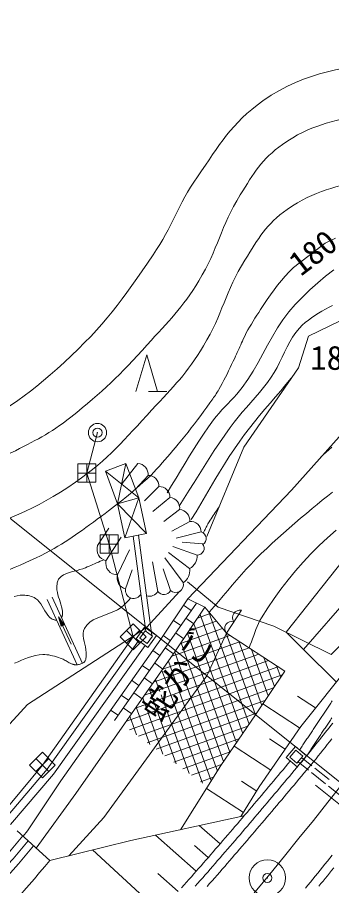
# Model space of a CAD drawing. Units: millimetres, scale not verified. Extents: x 40000 to 680000, y 20000 to 380000.
# Drawn here: x 344775 to 361998, y 291505 to 339080 of the extents above; entities that cross this region are included whole.
import ezdxf
from ezdxf.enums import TextEntityAlignment as Align

# ---------------------------------------------------------------- set-up
doc = ezdxf.new("R2010")
doc.units = ezdxf.units.MM
doc.header["$LTSCALE"] = 1000
doc.header["$PDMODE"] = 32
doc.header["$PDSIZE"] = 500
doc.linetypes.add('CHAIN', pattern=[18.5, 12, -1.5, 3.5, -1.5])
for name, color, linetype, lineweight in [('M-BGD', 7, 'Continuous', 13), ('M-BMK', 2, 'CHAIN', 13), ('M-BMK-ROW', 30, 'Continuous', 13), ('M-STR-STRC', 7, 'Continuous', 13)]:
    doc.layers.add(name, color=color, linetype=linetype, lineweight=lineweight)
doc.styles.add('ＭＳ ゴシック', font='')
doc.styles.get('ＭＳ ゴシック').set_extended_font_data('MS Gothic')

msp = doc.modelspace()

# ---------------------------------------------------------------- linework, layer by layer
at = {"layer": 'M-BGD'}
for p, q in [((360727, 321609), (366126, 324243)), ((360175, 319881), (360727, 321609)), ((389646, 275415), (333471, 320340)), ((351263, 318589), (351863, 320589)), ((351863, 320589), (352463, 318589)), ((357187, 315531), (360175, 319881)), ((352963, 318589), (351963, 318589)), ((359806, 313178), (362870, 316610)), ((355155, 310628), (357187, 315531)), ((349603, 314217), (350727, 314635)), ((350727, 314635), (350270, 312424)), ((351385, 314633), (350511, 313535)), ((350727, 314635), (351425, 312761)), ((349603, 314217), (351425, 312761)), ((349603, 314217), (350270, 312424)), ((351937, 313985), (351253, 313224)), ((352529, 313373), (351742, 312595)), ((354125, 307218), (359806, 313178)), ((351425, 312761), (350270, 312424)), ((351425, 312761), (350671, 310554)), ((351425, 312761), (351844, 310805)), ((353134, 312773), (352193, 312012)), ((350270, 312424), (350671, 310554)), ((350270, 312424), (351844, 310805)), ((353668, 312110), (352796, 311449)), ((354219, 311460), (353238, 310936)), ((349169, 310135), (349779, 311099)), ((351844, 310805), (350671, 310554)), ((352148, 305203), (351412, 310712)), ((354852, 310891), (353471, 310547)), ((349632, 309310), (350457, 310591)), ((351814, 305441), (351118, 310649)), ((354918, 310227), (353805, 310323)), ((350271, 308538), (350923, 309913)), ((354217, 308875), (353056, 309753)), ((354620, 309619), (353303, 310081)), ((359509, 305390), (363228, 310105)), ((352476, 307622), (352178, 309249)), ((353859, 308106), (352862, 309465)), ((350708, 307760), (351067, 308801)), ((353162, 307670), (352761, 308867)), ((360459, 304436), (364426, 309029)), ((353676, 307646), (351851, 305640)), ((348047, 303607), (346404, 307183)), ((348349, 303668), (346676, 307309)), ((354586, 306989), (350092, 300554)), ((352632, 305015), (354125, 307218)), ((354300, 306579), (353887, 306867)), ((354125, 307218), (355048, 306759)), ((355048, 306759), (353444, 304366)), ((354652, 306168), (355335, 306413)), ((355048, 306759), (356227, 305341)), ((357471, 300358), (355271, 306489)), ((356227, 305341), (357056, 306591)), ((347037, 306237), (347191, 305725)), ((347037, 306237), (347202, 305730)), ((347037, 306237), (347213, 305735)), ((347037, 306237), (347223, 305740)), ((347037, 306237), (347238, 305747)), ((347037, 306237), (347252, 305753)), ((347037, 306237), (347271, 305762)), ((347037, 306237), (347281, 305767)), ((347037, 306237), (347291, 305771)), ((347037, 306237), (347302, 305776)), ((347037, 306237), (347310, 305780)), ((347037, 306237), (347320, 305784)), ((347037, 306237), (347329, 305789)), ((347037, 306237), (347179, 305720)), ((347037, 306237), (347337, 305792)), ((347730, 304730), (347037, 306237)), ((353727, 305759), (353326, 306039)), ((354014, 306169), (354439, 305850)), ((354183, 305469), (355675, 306004)), ((357123, 299846), (354785, 306366)), ((351851, 305640), (345323, 301434)), ((347337, 305792), (347179, 305720)), ((351278, 305024), (351742, 305676)), ((351488, 305060), (351777, 305467)), ((352394, 305213), (351742, 305676)), ((352185, 305177), (351777, 305467)), ((353715, 304770), (356016, 305595)), ((356775, 299335), (354439, 305850)), ((347150, 297255), (352632, 305015)), ((351930, 304561), (351278, 305024)), ((351895, 304770), (351488, 305060)), ((351895, 304770), (352185, 305177)), ((351930, 304561), (352394, 305213)), ((353155, 304939), (352765, 305211)), ((353441, 305349), (353892, 305034)), ((354025, 304350), (356426, 305211)), ((354720, 303584), (354093, 305333)), ((356227, 305341), (355154, 302998)), ((357818, 300869), (356205, 305367)), ((356227, 305341), (359428, 303258)), ((360459, 304436), (359509, 305390)), ((346409, 297885), (351417, 304926)), ((346756, 297615), (351775, 304671)), ((352868, 304529), (353332, 304205)), ((353120, 302963), (357479, 304526)), ((353573, 303657), (356953, 304869)), ((354377, 303059), (353747, 304817)), ((358165, 301384), (356904, 304900)), ((353444, 304366), (347980, 296548)), ((352582, 304119), (352192, 304392)), ((353246, 304071), (354025, 304350)), ((354034, 302534), (353401, 304301)), ((354227, 302829), (358005, 304184)), ((358512, 301898), (357597, 304450)), ((362247, 302663), (360459, 304436)), ((352010, 303299), (351615, 303575)), ((352296, 303709), (352739, 303358)), ((352739, 303358), (353573, 303657)), ((353268, 303189), (353049, 303800)), ((353774, 302135), (358531, 303841)), ((356427, 298823), (354720, 303584)), ((358858, 302412), (358289, 303999)), ((359205, 302926), (358982, 303548)), ((360304, 300224), (363060, 303684)), ((350757, 300522), (359058, 303499)), ((352925, 302664), (352698, 303298)), ((355399, 297246), (353268, 303189)), ((356080, 298311), (354377, 303059)), ((357817, 300868), (359428, 303258)), ((355154, 302998), (349518, 295239)), ((350922, 300050), (359289, 303051)), ((351437, 302479), (351038, 302758)), ((351723, 302889), (352186, 302566)), ((351748, 301940), (354227, 302829)), ((352244, 302649), (353120, 302963)), ((352582, 302138), (352347, 302796)), ((354915, 297116), (352925, 302664)), ((351253, 301231), (353774, 302135)), ((351408, 299693), (358817, 302350)), ((353472, 298176), (351996, 302294)), ((355737, 297785), (354034, 302534)), ((350864, 301660), (350461, 301942)), ((351151, 302069), (351613, 301746)), ((352751, 298706), (351645, 301791)), ((351893, 299336), (358344, 301649)), ((354194, 297646), (352647, 301959)), ((361119, 301247), (360130, 301892)), ((343981, 299950), (345323, 301434)), ((350578, 301250), (351040, 300927)), ((352030, 299236), (351293, 301289)), ((360240, 300144), (358219, 301463)), ((350292, 300840), (349884, 301125)), ((351309, 299766), (350942, 300787)), ((352379, 298979), (357872, 300949)), ((355921, 298079), (357817, 300868)), ((352865, 298622), (357400, 300248)), ((358032, 296914), (360304, 300224)), ((353351, 298265), (356918, 299544)), ((359456, 298989), (358595, 299551)), ((353837, 297908), (356440, 298842)), ((358666, 297838), (356652, 299153)), ((359502, 298521), (360016, 299134)), ((359713, 298539), (360034, 298922)), ((360016, 299134), (360629, 298619)), ((360034, 298922), (360417, 298601)), ((360238, 298932), (360239, 298933)), ((359502, 298521), (360114, 298006)), ((359713, 298539), (360096, 298218)), ((360096, 298218), (360417, 298601)), ((360114, 298006), (360629, 298619)), ((360921, 298069), (360353, 298524)), ((360629, 298619), (360630, 298621)), ((360629, 298619), (360630, 298621)), ((361019, 298307), (361020, 298308)), ((344070, 295129), (346409, 297885)), ((353723, 294571), (355921, 298079)), ((354322, 297551), (355959, 298138)), ((360731, 297837), (360160, 298294)), ((361858, 297319), (361077, 297944)), ((344407, 294847), (346756, 297615)), ((354808, 297194), (355529, 297453)), ((361668, 297087), (360887, 297712)), ((347150, 297255), (345321, 294505)), ((357021, 295284), (358032, 296914)), ((357891, 296687), (357067, 297224)), ((361114, 297003), (362842, 295620)), ((362605, 296337), (361824, 296962)), ((345806, 293561), (347980, 296548)), ((357159, 295506), (355136, 296826)), ((347601, 293146), (349518, 295239)), ((350996, 293981), (357194, 295321)), ((344768, 294499), (346551, 292888)), ((345321, 294505), (345089, 294209)), ((355892, 293803), (354747, 294792)), ((354577, 292296), (352337, 294271)), ((346551, 292888), (350996, 293981)), ((355236, 293048), (354483, 293705)), ((352581, 290074), (348888, 293463)), ((353584, 291180), (352473, 292178))]:
    msp.add_line(p, q, dxfattribs=at)
for points in [[(362203, 326984), (361651, 326712)], [(361651, 326712), (359902, 325379), (359676, 325145), (359457, 324904), (359245, 324657), (359039, 324404), (358840, 324145), (358647, 323882), (358459, 323615), (358277, 323345), (358101, 323072), (358000, 322914), (357898, 322755), (357797, 322596), (357697, 322437), (357599, 322276), (357503, 322114), (357410, 321951), (357321, 321786), (357236, 321619), (357155, 321449), (357109, 321346), (357062, 321242), (357016, 321138), (356969, 321034), (356923, 320930), (356876, 320827), (356829, 320723), (356782, 320620), (356734, 320517), (356685, 320414), (356602, 320239), (356519, 320064), (356437, 319889), (356353, 319714), (356269, 319539), (356184, 319366), (356096, 319193), (356006, 319022), (355913, 318852), (355817, 318684), (355772, 318609), (355726, 318535), (355678, 318461), (355630, 318388), (355581, 318315), (355530, 318243), (355480, 318172), (355429, 318100), (355378, 318029), (355327, 317958), (355159, 317726), (354991, 317496), (354821, 317266), (354650, 317037), (354478, 316809), (354304, 316583), (354129, 316357), (353952, 316133), (353773, 315909), (353593, 315688), (353449, 315514), (353303, 315342), (353156, 315171), (353007, 315001), (352857, 314832), (352706, 314664), (352556, 314496), (352405, 314327), (352255, 314159), (352106, 313989)], [(352976, 313028), (353228, 313430), (353476, 313834), (353721, 314240), (353966, 314647), (354212, 315052), (354462, 315456), (354716, 315856), (354976, 316251), (355245, 316641), (355525, 317023), (355671, 317210), (355825, 317390), (355983, 317567), (356145, 317740), (356309, 317913), (356473, 318085), (356635, 318258), (356794, 318435), (356947, 318615), (357094, 318801), (357406, 319242), (357694, 319701), (357966, 320171), (358229, 320647), (358490, 321125), (358756, 321598), (359034, 322063), (359330, 322512), (359653, 322941), (360008, 323344), (360403, 323746), (360811, 324143), (361233, 324529), (361668, 324900), (362119, 325251)], [(353640, 312297), (353917, 312730), (354191, 313165), (354464, 313602), (354736, 314038), (355008, 314474), (355283, 314909), (355562, 315341), (355846, 315769), (356137, 316193), (356436, 316611), (356650, 316894), (356874, 317171), (357103, 317442), (357337, 317711), (357572, 317978), (357806, 318246), (358037, 318517), (358262, 318791), (358480, 319072), (358687, 319360), (358854, 319621), (359006, 319894), (359147, 320173), (359282, 320456), (359416, 320740), (359553, 321021), (359699, 321296), (359857, 321562), (360032, 321815), (360230, 322052), (360385, 322209), (360549, 322356), (360721, 322494), (360899, 322624), (361084, 322748), (361273, 322866), (361465, 322979), (361659, 323089), (361855, 323196), (362049, 323301)], [(354304, 311565), (354567, 311996), (354826, 312430), (355082, 312865), (355339, 313301), (355596, 313736), (355856, 314169), (356121, 314599), (356391, 315025), (356670, 315446), (356958, 315860), (357221, 316220), (357492, 316573), (357770, 316921), (358053, 317265), (358340, 317606), (358629, 317945), (358919, 318284), (359208, 318623), (359496, 318963), (359780, 319306)], [(361379, 314969), (361538, 315107), (361695, 315248), (361851, 315389), (362008, 315530)], [(355302, 306499), (355556, 306791), (355807, 307085), (356056, 307381), (356305, 307677), (356555, 307972), (356807, 308266), (357061, 308557), (357319, 308845), (357582, 309128), (357850, 309406), (358144, 309698), (358441, 309985), (358743, 310269), (359048, 310548), (359357, 310824), (359668, 311098), (359981, 311368), (360297, 311636), (360614, 311903), (360931, 312168), (361208, 312396), (361486, 312623), (361765, 312848), (362046, 313071)], [(354967, 310835), (354998, 310896), (355029, 310957), (355060, 311018), (355091, 311080), (355121, 311141), (355152, 311202), (355184, 311263), (355216, 311324), (355250, 311384), (355284, 311443), (355335, 311528), (355388, 311612), (355442, 311695), (355498, 311778), (355554, 311860), (355610, 311942), (355667, 312023), (355723, 312105), (355779, 312187), (355835, 312269)], [(357476, 304529), (357542, 304696), (357605, 304864), (357665, 305034), (357725, 305204), (357786, 305373), (357850, 305541), (357918, 305708), (357991, 305871), (358071, 306031), (358160, 306186), (358497, 306720), (358851, 307244), (359222, 307757), (359610, 308260), (360012, 308750), (360431, 309227), (360864, 309690), (361311, 310138), (361773, 310570), (362247, 310985)], [(347231, 306207), (347233, 306239), (347235, 306270), (347238, 306301), (347241, 306333), (347244, 306364), (347246, 306395), (347247, 306427), (347248, 306458), (347248, 306489), (347246, 306521), (347227, 306655), (347197, 306788), (347160, 306920), (347119, 307051), (347075, 307181), (347033, 307312), (346996, 307443), (346966, 307575), (346946, 307709), (346940, 307843), (346941, 307895), (346943, 307947), (346947, 308000), (346954, 308053), (346963, 308105), (346975, 308155), (346991, 308204), (347011, 308251), (347037, 308295), (347067, 308335), (347177, 308440), (347302, 308526), (347438, 308595), (347583, 308651), (347735, 308698), (347891, 308739), (348048, 308778), (348205, 308819), (348358, 308866), (348504, 308921), (348606, 308965), (348707, 309009), (348808, 309053), (348909, 309098), (349010, 309142), (349111, 309187), (349212, 309232), (349313, 309276), (349415, 309321), (349516, 309365)], [(344596, 307351), (344931, 307412), (345016, 307420), (345102, 307422), (345188, 307419), (345275, 307410), (345361, 307396), (345445, 307376), (345528, 307351), (345609, 307321), (345687, 307285), (345761, 307243), (345874, 307159), (345972, 307058), (346058, 306944), (346137, 306822), (346212, 306695), (346286, 306567), (346363, 306442), (346448, 306325), (346543, 306219), (346652, 306129), (346677, 306114), (346704, 306101), (346731, 306090), (346760, 306081), (346789, 306074), (346818, 306067), (346848, 306060), (346877, 306054), (346907, 306046), (346935, 306038)], [(344626, 303687), (344813, 303771), (345001, 303853), (345191, 303929), (345382, 303999), (345575, 304059), (345771, 304108), (345968, 304143), (346169, 304162), (346277, 304164), (346385, 304158), (346493, 304144), (346601, 304124), (346708, 304100), (346814, 304071), (346920, 304038), (347024, 304003), (347128, 303967), (347231, 303930), (347290, 303907), (347346, 303880), (347402, 303849), (347457, 303817), (347512, 303784), (347566, 303752), (347621, 303720), (347677, 303691), (347735, 303665), (347794, 303643), (347816, 303636), (347839, 303629), (347862, 303623), (347886, 303617), (347909, 303612), (347933, 303608), (347957, 303606), (347980, 303604), (348004, 303604), (348027, 303606), (348073, 303611), (348120, 303618), (348167, 303627), (348214, 303638), (348259, 303651), (348303, 303668), (348345, 303687), (348385, 303710), (348421, 303738), (348454, 303769), (348476, 303799), (348494, 303831), (348509, 303865), (348520, 303901), (348528, 303939), (348534, 303977), (348539, 304016), (348542, 304055), (348546, 304094), (348549, 304132), (348552, 304280), (348536, 304430), (348507, 304583), (348471, 304735), (348435, 304888), (348404, 305038), (348385, 305186), (348384, 305329), (348407, 305468), (348459, 305601), (348588, 305786), (348749, 305937), (348937, 306061), (349146, 306165), (349368, 306256), (349597, 306341), (349828, 306426), (350054, 306518), (350268, 306624), (350463, 306750), (350522, 306796), (350578, 306845), (350633, 306895), (350687, 306948), (350739, 307001), (350791, 307055), (350843, 307109), (350895, 307163), (350947, 307217), (351000, 307269)], [(360239, 298933), (360276, 298989), (360313, 299045), (360350, 299100), (360387, 299156), (360425, 299212), (360462, 299268), (360499, 299324), (360536, 299380), (360573, 299436), (360610, 299492), (360647, 299548), (360685, 299604), (360722, 299660), (360759, 299716), (360796, 299772), (360834, 299828), (360871, 299884), (360908, 299940), (360945, 299996), (360983, 300052), (361020, 300108), (361057, 300164), (361095, 300220), (361132, 300276), (361170, 300332), (361207, 300388), (361244, 300444), (361282, 300500), (361319, 300556), (361357, 300612), (361394, 300668), (361432, 300725), (361469, 300781), (361507, 300837), (361544, 300893), (361582, 300949), (361620, 301005), (361657, 301061), (361695, 301118), (361733, 301174), (361770, 301230), (361808, 301286), (361846, 301342), (361884, 301399), (361921, 301455), (361959, 301511), (361997, 301567), (362035, 301623)], [(360630, 298621), (360667, 298676), (360704, 298732), (360741, 298788), (360778, 298844), (360815, 298900), (360852, 298956), (360889, 299012), (360926, 299068), (360964, 299123), (361001, 299179), (361038, 299235), (361075, 299291), (361112, 299347), (361149, 299403), (361187, 299459), (361224, 299515), (361261, 299571), (361298, 299627), (361336, 299683), (361373, 299739), (361410, 299795), (361448, 299851), (361485, 299907), (361522, 299963), (361560, 300019), (361597, 300075), (361634, 300131), (361672, 300187), (361709, 300243), (361747, 300299), (361784, 300355), (361821, 300411), (361859, 300467), (361896, 300523), (361934, 300579), (361972, 300636), (362009, 300692)], [(360630, 298621), (360732, 298748), (360834, 298876), (360936, 299003), (361038, 299131), (361140, 299259), (361242, 299386), (361345, 299514), (361447, 299642), (361550, 299770), (361652, 299898), (361755, 300026), (361858, 300154), (361960, 300282), (362063, 300410)], [(359731, 298328), (359600, 298171), (359468, 298014), (359336, 297857), (359204, 297700), (359073, 297543), (358941, 297387), (358809, 297230), (358677, 297074), (358546, 296917), (358414, 296761), (358282, 296605), (358151, 296449), (358019, 296293), (357887, 296138), (357755, 295982), (357624, 295827), (357492, 295671), (357360, 295516), (357228, 295361), (357096, 295206), (356964, 295051), (356832, 294897), (356700, 294742), (356568, 294588), (356436, 294434), (356303, 294280), (356171, 294126), (356039, 293972), (355906, 293819), (355774, 293666), (355641, 293513), (355508, 293360), (355376, 293207), (355243, 293055), (355110, 292902), (354977, 292750), (354843, 292598), (354710, 292447), (354577, 292295), (354443, 292144), (354310, 291993), (354176, 291842), (354042, 291692), (353908, 291541), (353774, 291391)], [(360629, 298619), (360493, 298458), (360358, 298297), (360223, 298136), (360088, 297974), (359952, 297813), (359817, 297652), (359682, 297492), (359547, 297331), (359412, 297170), (359277, 297009), (359141, 296849), (359006, 296688), (358871, 296528), (358736, 296368), (358601, 296208), (358466, 296048), (358330, 295888), (358195, 295728), (358060, 295568), (357925, 295409), (357789, 295249), (357654, 295090), (357518, 294931), (357383, 294772), (357247, 294613), (357112, 294455), (356976, 294296), (356840, 294138), (356704, 293980), (356568, 293822), (356432, 293664), (356296, 293506), (356160, 293349), (356024, 293191), (355888, 293034), (355751, 292877), (355615, 292721), (355478, 292564), (355341, 292408), (355204, 292252), (355067, 292096), (354930, 291940), (354793, 291785), (354655, 291629), (354518, 291474)], [(362115, 292483), (361998, 292338), (361881, 292193), (361764, 292048), (361646, 291903), (361529, 291758), (361411, 291613), (361293, 291468)]]:
    msp.add_lwpolyline(points, dxfattribs=at)
msp.add_circle((358475, 291924), 1000, dxfattribs=at)
for centre, radius, start, end in [((351348, 314043), 592, 354.4438, 86.4704), ((351937, 313393), 592, 357.9902, 90.0167), ((352542, 312781), 592, 359.2343, 91.2609), ((353081, 312183), 592, 352.8574, 84.884), ((353630, 311519), 592, 354.2586, 86.2852), ((354261, 310870), 592, 2.0283, 94.0549), ((354733, 310523), 386, 302.5228, 72.0884), ((354640, 309986), 368, 266.8662, 40.9605), ((349779, 309935), 642, 161.7566, 256.8064), ((350247, 309168), 631, 167.0202, 272.2131), ((353844, 309557), 778, 298.6498, 4.5314), ((353444, 308767), 781, 302.0902, 7.9098), ((350872, 308363), 626, 163.8188, 254.7581), ((353443, 307995), 430, 229.1545, 14.9326), ((351140, 307679), 439, 169.4725, 335.509), ((352005, 307919), 557, 254.6498, 327.7374), ((352805, 307851), 401, 214.9059, 333.0945), ((356972, 306196), 403, 78.037, 214.8387), ((356530, 305590), 392, 73.4957, 219.3799), ((290186, 339422), 71092, 309.5703, 320.52916), ((290186, 339422), 71492, 309.557, 320.5145), ((290186, 339422), 71892, 309.54389, 320.50001), ((290186, 339422), 73092, 309.50556, 320.45747)]:
    msp.add_arc(centre, radius, start, end, dxfattribs=at)
for points, knots in [([(334886, 314554), (337716, 314963), (338820, 315169), (341151, 316139), (343816, 317248), (345211, 318228), (347340, 320177), (349542, 322191), (350525, 323601), (352209, 326065), (353295, 327653), (353537, 328774), (354643, 330348), (355875, 332101), (356477, 333266), (358229, 334500), (360721, 336256), (362688, 336212), (365664, 336877), (367413, 337268), (368443, 337193), (370230, 337330), (372283, 337487), (373514, 337000), (375495, 337557), (377171, 338028), (378014, 338622), (379458, 339595), (381008, 340639), (382052, 341131), (383138, 342652), (384147, 344066), (383914, 345278), (384780, 346784), (385665, 348327), (386203, 348880), (387610, 350351)], [0, 0, 0, 0, 1, 1, 1, 2, 2, 2, 3, 3, 3, 4, 4, 4, 5, 5, 5, 6, 6, 6, 7, 7, 7, 8, 8, 8, 9, 9, 9, 10, 10, 10, 11, 11, 11, 12, 12, 12, 12]), ([(373495, 335030), (372386, 334914), (372101, 334879), (371209, 334777), (368303, 334446), (366605, 334584), (363781, 333820), (361977, 333333), (360837, 333198), (359309, 332122), (358154, 331308), (357734, 330548), (356988, 329348), (355912, 327618), (355776, 326394), (354723, 324649), (353814, 323141), (353074, 322446), (351893, 321139), (350383, 319468), (349468, 318577), (347704, 317177), (346534, 316247), (345751, 315893), (344420, 315214), (342269, 314117), (340996, 313606), (338684, 312912), (336559, 312274), (335344, 311785), (333126, 311742)], [0, 0, 0, 0, 1, 1, 1, 2, 2, 2, 3, 3, 3, 4, 4, 4, 5, 5, 5, 6, 6, 6, 7, 7, 7, 8, 8, 8, 9, 9, 9, 10, 10, 10, 10]), ([(373749, 331463), (372641, 331347), (372356, 331313), (371464, 331211), (368557, 330880), (366860, 331017), (364036, 330254), (362232, 329766), (361092, 329631), (359564, 328555), (358409, 327742), (357989, 326981), (357243, 325781), (356167, 324051), (356031, 322827), (354978, 321083), (354069, 319575), (353345, 318865), (352148, 317573), (350617, 315920), (349805, 314900), (347958, 313610), (345672, 312013), (344106, 311573), (341533, 310496), (339778, 309762), (338789, 309330), (336947, 308855), (335574, 308500), (334798, 308242), (333381, 308175), (332208, 308120), (331730, 308163), (330381, 308345)], [0, 0, 0, 0, 1, 1, 1, 2, 2, 2, 3, 3, 3, 4, 4, 4, 5, 5, 5, 6, 6, 6, 7, 7, 7, 8, 8, 8, 9, 9, 9, 10, 10, 10, 11, 11, 11, 11]), ([(352106, 313989), (350861, 312888), (350488, 312567), (349379, 311747), (348142, 310831), (347447, 310296), (346074, 309602), (344415, 308763), (343389, 308504), (341658, 307828), (339442, 306962), (338258, 306290), (335959, 305676), (334521, 305293), (333673, 305170), (332185, 305148), (330611, 305125), (329964, 305269), (328184, 305639)], [0, 0, 0, 0, 1, 1, 1, 2, 2, 2, 3, 3, 3, 4, 4, 4, 5, 5, 5, 6, 6, 6, 6])]:
    msp.add_open_spline(points, degree=3, knots=knots, dxfattribs=at)
msp.add_point((358475, 291924), dxfattribs=at)
at = {"layer": 'M-BMK'}
msp.add_lwpolyline([(362581, 297058), (361791, 296070), (361000, 295083), (360206, 294098), (359410, 293115), (358610, 292135), (357805, 291160), (356994, 290189), (356177, 289224), (355352, 288265), (354518, 287314), (353674, 286371), (352821, 285438), (351956, 284515), (351079, 283603), (350190, 282704), (349287, 281818), (348370, 280946), (347439, 280090), (346492, 279252), (345530, 278431), (344551, 277630)], dxfattribs=at)
at = {"layer": 'M-BMK-ROW'}
for p, q in [((349083, 314611), (348083, 314611)), ((348083, 314611), (348083, 313611)), ((348583, 313611), (348583, 314611)), ((349083, 313611), (349083, 314611)), ((349083, 314111), (348083, 314111)), ((348083, 313611), (349083, 313611)), ((350306, 310719), (349306, 310719)), ((349306, 310719), (349306, 309719)), ((349806, 309719), (349806, 310719)), ((350306, 309719), (350306, 310719)), ((350306, 310219), (349306, 310219)), ((349306, 309719), (350306, 309719)), ((351118, 305846), (350410, 305139)), ((350764, 304786), (351471, 305493)), ((351471, 304786), (350764, 305493)), ((351825, 305139), (351118, 305846)), ((350410, 305139), (351118, 304432)), ((351118, 304432), (351825, 305139)), ((346144, 298817), (345437, 298110)), ((346851, 298110), (346144, 298817)), ((345791, 297756), (346498, 298463)), ((346498, 297756), (345791, 298463)), ((345437, 298110), (346144, 297403)), ((346144, 297403), (346851, 298110))]:
    msp.add_line(p, q, dxfattribs=at)
for points in [[(354095, 308143), (355784, 306764), (358839, 305722), (361971, 304177), (370837, 313029), (381068, 322158), (391981, 324369), (406163, 326920), (407918, 326990), (411867, 326868), (419903, 316850)], [(302710, 276397), (303989, 276436), (310676, 277044), (310634, 277943), (321016, 279749), (328212, 282021), (334804, 285674), (335814, 287169), (339997, 291057), (343846, 295332), (346144, 298110), (351118, 305139), (349806, 310219), (348583, 314111), (349166, 316328)]]:
    msp.add_lwpolyline(points, dxfattribs=at)
msp.add_circle((349166, 316328), 500, dxfattribs=at)
msp.add_point((349166, 316328), dxfattribs=at)
at = {"layer": 'M-STR-STRC'}
for points in [[(361020, 298308), (361143, 298462), (361267, 298617), (361390, 298771), (361514, 298925), (361637, 299080), (361761, 299234), (361885, 299389), (362009, 299543)], [(361019, 298307), (360884, 298146), (360748, 297984), (360613, 297823), (360478, 297662), (360343, 297501), (360207, 297340), (360072, 297179), (359937, 297018), (359802, 296857), (359667, 296697), (359531, 296536), (359396, 296375), (359261, 296215), (359126, 296054), (358990, 295894), (358855, 295734), (358720, 295574), (358584, 295414), (358449, 295254), (358313, 295094), (358178, 294935), (358042, 294775), (357907, 294616), (357771, 294457), (357635, 294298), (357499, 294139), (357363, 293980), (357227, 293821), (357091, 293663), (356955, 293504), (356819, 293346), (356682, 293188), (356546, 293030), (356409, 292873), (356273, 292715), (356136, 292558), (355999, 292401), (355862, 292244), (355725, 292087), (355588, 291931), (355450, 291774), (355313, 291618), (355175, 291462)], [(362031, 293175), (361899, 293010), (361766, 292846), (361633, 292681), (361500, 292517), (361367, 292352), (361233, 292188), (361100, 292023), (360966, 291859), (360833, 291694), (360699, 291530), (360565, 291366)]]:
    msp.add_lwpolyline(points, dxfattribs=at)

# ---------------------------------------------------------------- texts
at = {"layer": 'M-BGD', "style": 'ＭＳ ゴシック'}
msp.add_text('180', height=1320, rotation=37.327, dxfattribs=at).set_placement((359902, 325379), align=Align.MIDDLE_LEFT)
msp.add_text('183.47', height=1320, dxfattribs=at).set_placement((360828, 320428), align=Align.MIDDLE_LEFT)
msp.add_text('蛇かご', height=1320, rotation=56.881, dxfattribs=at).set_placement((354445, 302461), align=Align.BOTTOM_CENTER)

doc.saveas('drawing.dxf')
